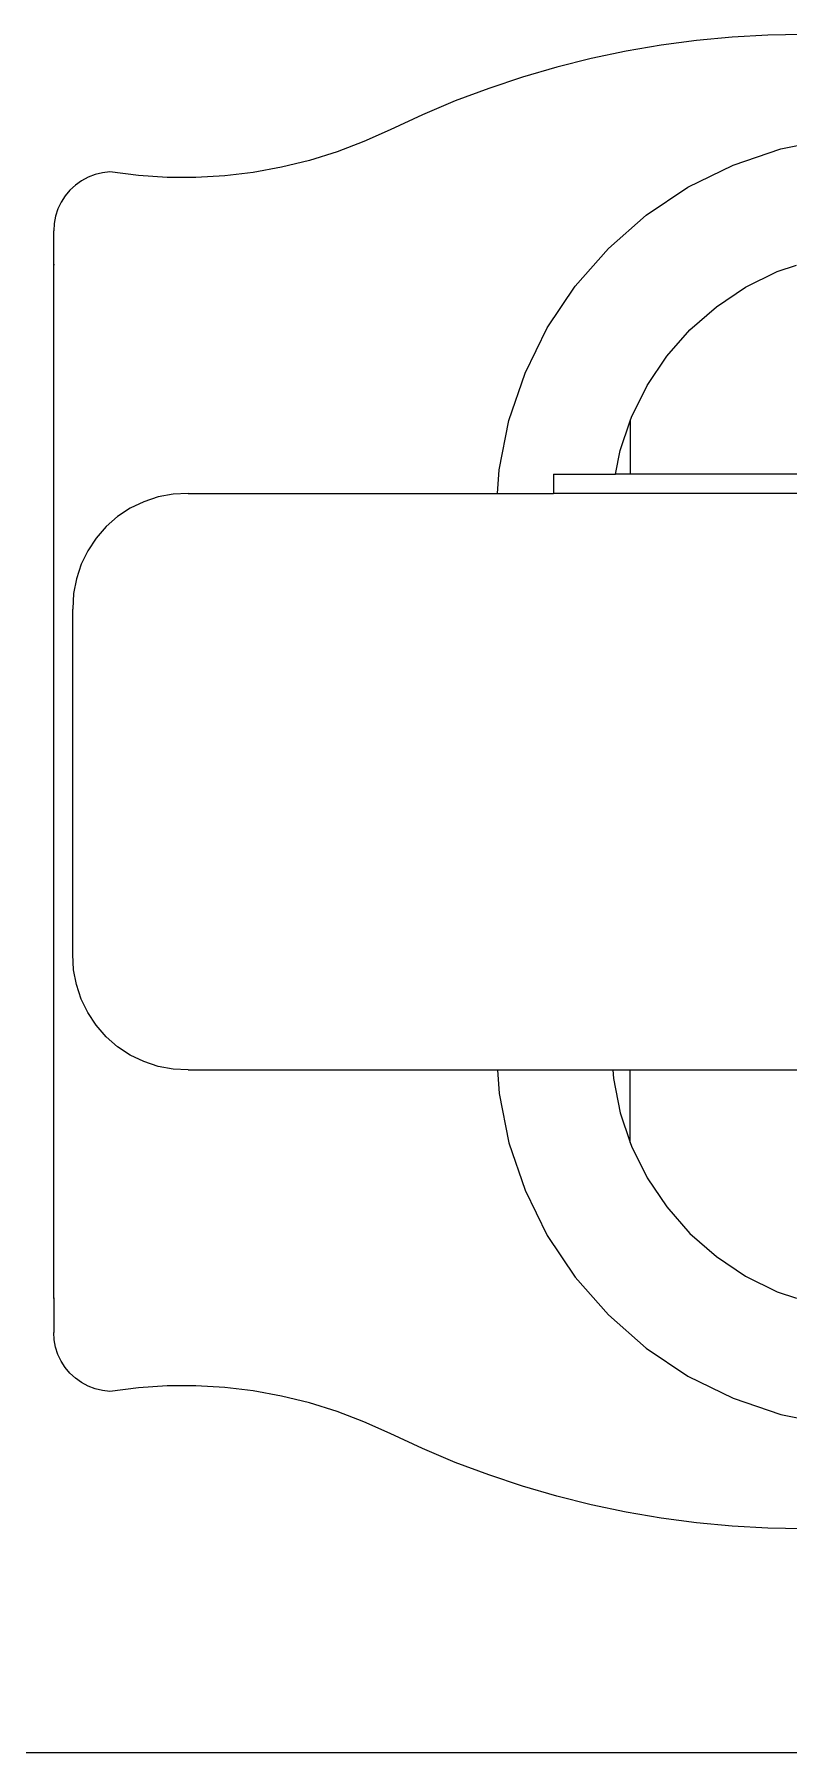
# Model space of a CAD drawing. Header units: millimetres. Extents: x 1816 to 16924, y 4087 to 23051.
# Drawn here: x 10883 to 11196, y 7447 to 8161 of the extents above; entities that cross this region are included whole.
import ezdxf

# ---------------------------------------------------------------- set-up
doc = ezdxf.new("R2010")
doc.units = ezdxf.units.MM
doc.header["$LTSCALE"] = 50
doc.layers.add('Maquinas', color=200, linetype='Continuous')

msp = doc.modelspace()

# ---------------------------------------------------------------- linework, layer by layer
msp.add_line((10869.79, 7447.31), (11685.79, 7447.31))
at = {"layer": 'Maquinas'}
for p, q in [((11202.51, 8161.33), (11187.71, 8161.05)), ((11128.93, 8154.35), (11114.45, 8151.29)), ((11143.52, 8156.85), (11128.93, 8154.35)), ((11158.19, 8158.81), (11143.52, 8156.85)), ((11172.93, 8160.21), (11158.19, 8158.81)), ((11187.71, 8161.05), (11172.93, 8160.21)), ((11100.09, 8147.68), (11085.88, 8143.54)), ((11114.45, 8151.29), (11100.09, 8147.68)), ((11085.88, 8143.54), (11071.84, 8138.85)), ((11057.98, 8133.65), (11044.33, 8127.92)), ((11071.84, 8138.85), (11057.98, 8133.65)), ((11044.33, 8127.92), (11030.91, 8121.68)), ((11030.91, 8121.68), (11020.01, 8116.76)), ((11008.84, 8112.52), (10997.42, 8108.97)), ((11020.01, 8116.76), (11008.84, 8112.52)), ((11173.34, 8107.01), (11193.12, 8113.72)), ((11193.12, 8113.72), (11213.6, 8117.8)), ((10914.51, 8104.17), (10911.42, 8103.82)), ((10926.37, 8102.68), (10914.51, 8104.17)), ((10985.82, 8106.12), (10974.06, 8103.98)), ((10997.42, 8108.97), (10985.82, 8106.12)), ((11154.61, 8097.77), (11173.34, 8107.01)), ((10900.23, 8098.7), (10897.94, 8096.59)), ((10902.76, 8100.5), (10900.23, 8098.7)), ((10905.5, 8101.97), (10902.76, 8100.5)), ((10908.4, 8103.08), (10905.5, 8101.97)), ((10911.42, 8103.82), (10908.4, 8103.08)), ((10938.3, 8101.91), (10926.37, 8102.68)), ((10950.25, 8101.87), (10938.3, 8101.91)), ((10962.19, 8102.56), (10950.25, 8101.87)), ((10974.06, 8103.98), (10962.19, 8102.56)), ((11137.25, 8086.17), (11154.61, 8097.77)), ((10894.27, 8091.59), (10892.93, 8088.78)), ((10895.95, 8094.2), (10894.27, 8091.59)), ((10897.94, 8096.59), (10895.95, 8094.2)), ((10891.37, 8082.77), (10891.18, 8079.67)), ((10891.96, 8085.82), (10891.37, 8082.77)), ((10892.93, 8088.78), (10891.96, 8085.82)), ((11121.55, 8072.4), (11137.25, 8086.17)), ((10891.18, 8065.53), (10891.18, 8079.67)), ((11107.78, 8056.7), (11121.55, 8072.4)), ((10891.45, 8065.53), (10891.18, 8065.53)), ((10891.18, 7636.06), (10891.18, 8065.53)), ((11178.56, 8056.29), (11191.67, 8062.76)), ((11191.67, 8062.76), (11199.69, 8065.48)), ((11096.17, 8039.34), (11107.78, 8056.7)), ((11166.4, 8048.17), (11178.56, 8056.29)), ((11155.41, 8038.53), (11166.4, 8048.17)), ((11086.94, 8020.6), (11096.17, 8039.34)), ((11145.77, 8027.54), (11155.41, 8038.53)), ((11137.65, 8015.39), (11145.77, 8027.54)), ((11080.22, 8000.83), (11086.94, 8020.6)), ((11131.19, 8002.28), (11137.65, 8015.39)), ((11076.15, 7980.35), (11080.22, 8000.83)), ((11126.49, 7988.43), (11130.66, 8000.73)), ((11130.66, 8000.73), (11131.19, 8002.28)), ((11130.66, 8000.73), (11130.66, 7978.52)), ((11124.52, 7978.52), (11126.49, 7988.43)), ((11075.51, 7970.54), (11076.15, 7980.35)), ((11098.73, 7978.52), (11098.73, 7970.54)), ((11098.73, 7978.52), (11124.52, 7978.52)), ((11130.66, 7978.52), (11124.52, 7978.52)), ((11236.15, 7978.52), (11130.66, 7978.52)), ((10934.57, 7969.1), (10928.58, 7967.14)), ((10940.77, 7970.24), (10934.57, 7969.1)), ((10947.06, 7970.54), (10940.77, 7970.24)), ((10947.06, 7970.54), (11075.51, 7970.54)), ((11075.51, 7970.54), (11098.73, 7970.54)), ((11386.11, 7970.54), (11098.73, 7970.54)), ((10922.91, 7964.4), (10917.66, 7960.93)), ((10928.58, 7967.14), (10922.91, 7964.4)), ((10912.92, 7956.78), (10908.77, 7952.04)), ((10917.66, 7960.93), (10912.92, 7956.78)), ((10908.77, 7952.04), (10905.3, 7946.78)), ((10902.56, 7941.11), (10900.6, 7935.13)), ((10905.3, 7946.78), (10902.56, 7941.11)), ((10900.6, 7935.13), (10899.46, 7928.93)), ((10899.46, 7928.93), (10899.16, 7922.64)), ((10899.16, 7922.64), (10899.16, 7922.54)), ((10899.16, 7779.05), (10899.16, 7922.54)), ((10899.16, 7778.95), (10899.16, 7779.05)), ((10899.46, 7772.66), (10899.16, 7778.95)), ((10900.6, 7766.46), (10899.46, 7772.66)), ((10902.56, 7760.48), (10900.6, 7766.46)), ((10905.3, 7754.81), (10902.56, 7760.48)), ((10908.77, 7749.55), (10905.3, 7754.81)), ((10912.92, 7744.81), (10908.77, 7749.55)), ((10917.66, 7740.66), (10912.92, 7744.81)), ((10922.91, 7737.19), (10917.66, 7740.66)), ((10928.58, 7734.45), (10922.91, 7737.19)), ((10934.57, 7732.49), (10928.58, 7734.45)), ((10940.77, 7731.35), (10934.57, 7732.49)), ((10947.06, 7731.05), (10940.77, 7731.35)), ((10947.06, 7731.05), (11075.51, 7731.05)), ((11075.51, 7731.05), (11076.15, 7721.24)), ((11075.51, 7731.05), (11123.4, 7731.05)), ((11123.4, 7731.05), (11123.64, 7727.5)), ((11123.4, 7731.05), (11130.66, 7731.05)), ((11123.64, 7727.5), (11126.49, 7713.16)), ((11130.66, 7700.86), (11130.66, 7731.05)), ((11130.66, 7731.05), (11229.49, 7731.05)), ((11076.15, 7721.24), (11080.22, 7700.76)), ((11126.49, 7713.16), (11130.66, 7700.86)), ((11080.22, 7700.76), (11086.94, 7680.98)), ((11130.66, 7700.86), (11131.19, 7699.31)), ((11131.19, 7699.31), (11137.65, 7686.2)), ((11137.65, 7686.2), (11145.77, 7674.05)), ((11086.94, 7680.98), (11096.17, 7662.25)), ((11145.77, 7674.05), (11155.41, 7663.06)), ((11096.17, 7662.25), (11107.78, 7644.89)), ((11155.41, 7663.06), (11166.4, 7653.42)), ((11166.4, 7653.42), (11178.56, 7645.3)), ((11107.78, 7644.89), (11121.55, 7629.19)), ((11178.56, 7645.3), (11191.67, 7638.83)), ((10891.18, 7636.06), (10891.18, 7621.92)), ((10891.45, 7636.06), (10891.18, 7636.06)), ((11191.67, 7638.83), (11199.69, 7636.11)), ((11121.55, 7629.19), (11137.25, 7615.42)), ((10891.37, 7618.82), (10891.18, 7621.92)), ((10891.96, 7615.77), (10891.37, 7618.82)), ((10892.93, 7612.81), (10891.96, 7615.77)), ((10894.27, 7610), (10892.93, 7612.81)), ((11137.25, 7615.42), (11154.61, 7603.82)), ((10895.95, 7607.39), (10894.27, 7610)), ((10897.94, 7605), (10895.95, 7607.39)), ((10900.23, 7602.89), (10897.94, 7605)), ((10902.76, 7601.09), (10900.23, 7602.89)), ((10905.5, 7599.62), (10902.76, 7601.09)), ((10908.4, 7598.5), (10905.5, 7599.62)), ((10911.42, 7597.77), (10908.4, 7598.5)), ((10914.51, 7597.42), (10911.42, 7597.77)), ((10926.37, 7598.91), (10914.51, 7597.42)), ((10938.3, 7599.68), (10926.37, 7598.91)), ((10950.25, 7599.72), (10938.3, 7599.68)), ((10962.19, 7599.03), (10950.25, 7599.72)), ((10974.06, 7597.61), (10962.19, 7599.03)), ((10985.82, 7595.47), (10974.06, 7597.61)), ((11154.61, 7603.82), (11173.34, 7594.58)), ((10997.42, 7592.62), (10985.82, 7595.47)), ((11008.84, 7589.07), (10997.42, 7592.62)), ((11173.34, 7594.58), (11193.12, 7587.87)), ((11020.01, 7584.83), (11008.84, 7589.07)), ((11030.91, 7579.91), (11020.01, 7584.83)), ((11193.12, 7587.87), (11213.6, 7583.79)), ((11044.33, 7573.67), (11030.91, 7579.91)), ((11057.98, 7567.94), (11044.33, 7573.67)), ((11071.84, 7562.73), (11057.98, 7567.94)), ((11085.88, 7558.05), (11071.84, 7562.73)), ((11100.09, 7553.91), (11085.88, 7558.05)), ((11114.45, 7550.3), (11100.09, 7553.91)), ((11128.93, 7547.24), (11114.45, 7550.3)), ((11143.52, 7544.73), (11128.93, 7547.24)), ((11158.19, 7542.78), (11143.52, 7544.73)), ((11172.93, 7541.38), (11158.19, 7542.78)), ((11187.71, 7540.54), (11172.93, 7541.38)), ((11202.51, 7540.26), (11187.71, 7540.54))]:
    msp.add_line(p, q, dxfattribs=at)

doc.saveas('drawing.dxf')
